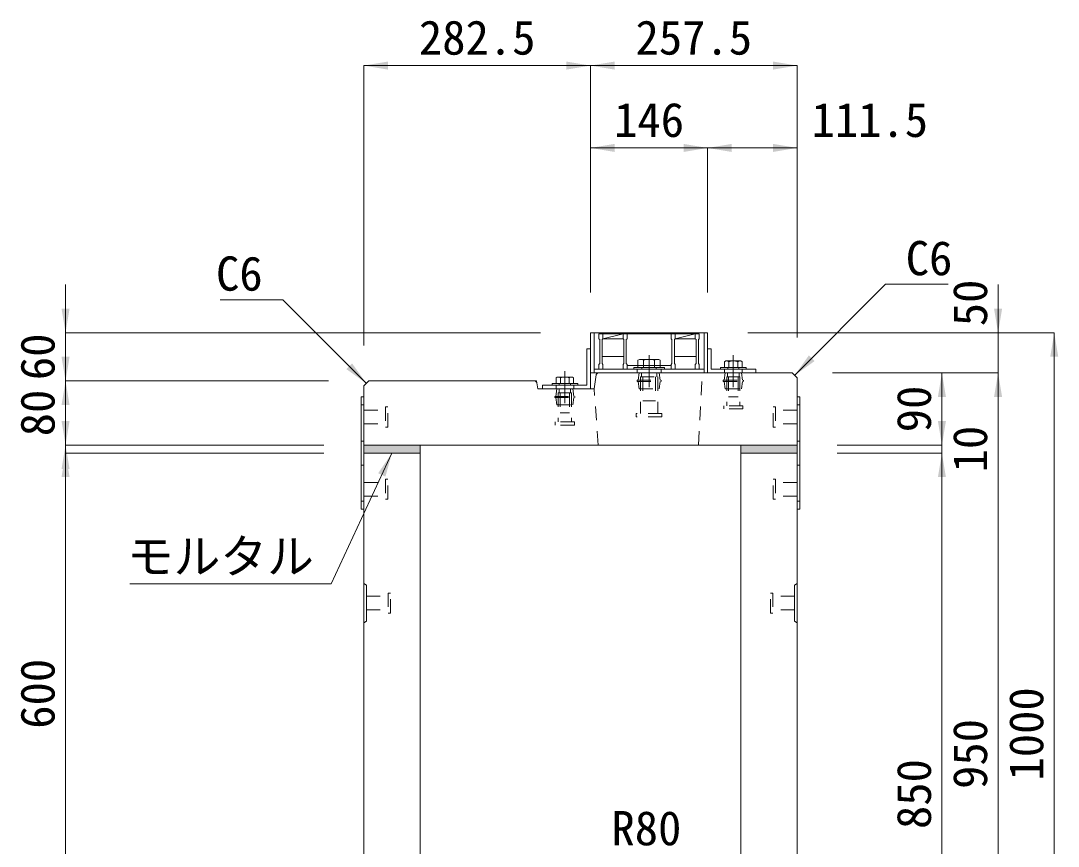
# Model space of a CAD drawing. Units: millimetres at full size. Extents: x -1934 to 78146, y -143454 to -112471.
# Drawn here: x 4525 to 5818, y -137455 to -136427 of the extents above; entities that cross this region are included whole.
import ezdxf
from ezdxf.enums import TextEntityAlignment as Align

# ---------------------------------------------------------------- set-up
doc = ezdxf.new("R2010")
doc.units = ezdxf.units.MM
doc.header["$LTSCALE"] = 23
doc.linetypes.add('CHAIN', pattern=[18.5, 12, -1.5, 3.5, -1.5])
doc.linetypes.add('USER2', pattern=[1.35, 0.75, -0.6])
for name, color, linetype, lineweight in [('インサート', 92, 'USER2', 9), ('グレーチング', 7, 'Continuous', 9), ('ジョイント', 7, 'Continuous', 5), ('モルタル', 7, 'Continuous', 13), ('作業エリア', 11, 'Continuous', 13), ('受枠', 3, 'Continuous', 13), ('寸法線', 7, 'Continuous', 13), ('引出線', 4, 'Continuous', 13), ('本体', 2, 'Continuous', 13)]:
    doc.layers.add(name, color=color, linetype=linetype, lineweight=lineweight)
doc.layers.add('ハッチング_モルタル', color=30, linetype='Continuous')
doc.styles.add('ＭＳ ゴシック', font='')
doc.styles.get('ＭＳ ゴシック').set_extended_font_data('MS Gothic')

# ---------------------------------------------------------------- blocks, each defined once
blk = doc.blocks.new('filled_arrow')
at = {"color": 0, "linetype": 'Continuous', "lineweight": -2}
blk.add_solid([(7.5, 1.25), (0, 0), (7.5, -1.25)], dxfattribs=at)

msp = doc.modelspace()

# ---------------------------------------------------------------- hatches: boundary and pattern name
at = {"layer": 'ハッチング_モルタル'}
for points in [[(5022.75, -136965.41), (5022.75, -136955.41), (4952.75, -136955.41), (4952.75, -136965.41)], [(5492.75, -136965.41), (5492.75, -136955.41), (5422.75, -136955.41), (5422.75, -136965.41)]]:
    msp.add_hatch(color=256, dxfattribs=at).paths.add_polyline_path(points)

# ---------------------------------------------------------------- linework, layer by layer
at = {"layer": 'インサート', "linetype": 'Continuous', "lineweight": 13}
for p, q in [((5296.25, -136848.61), (5294.4, -136849.46)), ((5294.4, -136849.46), (5294.4, -136858.61)), ((5320.24, -136848.61), (5296.25, -136848.61)), ((5320.24, -136848.61), (5322.1, -136849.46)), ((5322.1, -136849.46), (5322.1, -136858.61)), ((5403.76, -136850.61), (5402.3, -136851.46)), ((5402.3, -136851.46), (5402.3, -136858.61)), ((5403.76, -136850.61), (5422.73, -136850.61)), ((5422.73, -136850.61), (5424.2, -136851.46)), ((5424.2, -136851.46), (5424.2, -136858.61)), ((5322.1, -136858.61), (5294.4, -136858.61)), ((5402.3, -136858.61), (5424.2, -136858.61)), ((5193.76, -136870.61), (5192.3, -136871.46)), ((5192.3, -136871.46), (5192.3, -136878.61)), ((5192.3, -136878.61), (5214.2, -136878.61)), ((5193.76, -136870.61), (5212.73, -136870.61)), ((5212.73, -136870.61), (5214.2, -136871.46)), ((5214.2, -136871.46), (5214.2, -136878.61))]:
    msp.add_line(p, q, dxfattribs=at)
at = {"layer": 'インサート', "linetype": 'Continuous', "lineweight": 5}
for p, q in [((5301.32, -136849.46), (5301.32, -136858.61)), ((5315.17, -136849.46), (5315.17, -136858.61)), ((5407.77, -136851.46), (5407.77, -136858.61)), ((5418.72, -136851.46), (5418.72, -136858.61)), ((5197.77, -136871.46), (5197.77, -136878.61)), ((5208.72, -136871.46), (5208.72, -136878.61))]:
    msp.add_line(p, q, dxfattribs=at)
at = {"layer": 'インサート', "linetype": 'Continuous'}
for p, q in [((5327.25, -136858.61), (5289.25, -136858.61)), ((5289.25, -136858.61), (5289.25, -136860.91)), ((5327.25, -136860.91), (5289.25, -136860.91)), ((5327.25, -136858.61), (5327.25, -136860.91)), ((5397.25, -136858.61), (5429.25, -136858.61)), ((5397.25, -136858.61), (5397.25, -136860.91)), ((5397.25, -136860.91), (5429.25, -136860.91)), ((5429.25, -136858.61), (5429.25, -136860.91)), ((5187.25, -136878.61), (5219.25, -136878.61)), ((5187.25, -136878.61), (5187.25, -136880.91)), ((5219.25, -136878.61), (5219.25, -136880.91)), ((5187.25, -136880.91), (5219.25, -136880.91))]:
    msp.add_line(p, q, dxfattribs=at)
at = {"layer": 'インサート'}
for p, q in [((5294.5, -136874.66), (5295.75, -136865.41)), ((5295.75, -136865.41), (5320.75, -136865.41)), ((5298.8, -136865.41), (5298.8, -136870.41)), ((5299.25, -136858.61), (5299.25, -136860.91)), ((5317.25, -136858.61), (5317.25, -136860.91)), ((5317.7, -136865.41), (5317.7, -136870.41)), ((5322, -136874.66), (5320.75, -136865.41)), ((5402, -136874.66), (5403.25, -136865.41)), ((5403.25, -136865.41), (5423.25, -136865.41)), ((5406.12, -136865.41), (5406.12, -136870.41)), ((5406.25, -136858.61), (5406.25, -136860.91)), ((5420.25, -136858.61), (5420.25, -136860.91)), ((5420.37, -136865.41), (5420.37, -136870.41)), ((5424.5, -136874.66), (5423.25, -136865.41)), ((5196.25, -136878.61), (5196.25, -136880.91)), ((5210.25, -136878.61), (5210.25, -136880.91)), ((5293.25, -136874.66), (5323.25, -136874.66)), ((5293.25, -136874.66), (5293.25, -136876.16)), ((5293.25, -136876.16), (5323.25, -136876.16)), ((5294.5, -136876.16), (5295.75, -136885.41)), ((5297.35, -136870.41), (5319.15, -136870.41)), ((5297.35, -136870.41), (5297.35, -136915.91)), ((5300.25, -136870.41), (5300.25, -136900.41)), ((5316.25, -136870.41), (5316.25, -136900.41)), ((5319.15, -136870.41), (5319.15, -136915.91)), ((5322, -136876.16), (5320.75, -136885.41)), ((5323.25, -136874.66), (5323.25, -136876.16)), ((5400.75, -136874.66), (5425.75, -136874.66)), ((5400.75, -136874.66), (5400.75, -136876.16)), ((5400.75, -136876.16), (5425.75, -136876.16)), ((5402, -136876.16), (5403.25, -136885.41)), ((5405, -136870.41), (5421.5, -136870.41)), ((5405, -136870.41), (5405, -136906.41)), ((5407.25, -136870.41), (5407.25, -136895.41)), ((5419.25, -136870.41), (5419.25, -136895.41)), ((5421.5, -136870.41), (5421.5, -136906.41)), ((5424.5, -136876.16), (5423.25, -136885.41)), ((5425.75, -136874.66), (5425.75, -136876.16)), ((5192, -136894.66), (5193.25, -136885.41)), ((5193.25, -136885.41), (5213.25, -136885.41)), ((5195, -136890.41), (5211.5, -136890.41)), ((5195, -136890.41), (5195, -136926.41)), ((5196.12, -136885.41), (5196.12, -136890.41)), ((5197.25, -136890.41), (5197.25, -136915.41)), ((5209.25, -136890.41), (5209.25, -136915.41)), ((5210.37, -136885.41), (5210.37, -136890.41)), ((5211.5, -136890.41), (5211.5, -136926.41)), ((5214.5, -136894.66), (5213.25, -136885.41)), ((5295.75, -136885.41), (5320.75, -136885.41)), ((5403.25, -136885.41), (5423.25, -136885.41)), ((5190.75, -136894.66), (5215.75, -136894.66)), ((5190.75, -136894.66), (5190.75, -136896.16)), ((5190.75, -136896.16), (5215.75, -136896.16)), ((5192, -136896.16), (5193.25, -136905.41)), ((5193.25, -136905.41), (5213.25, -136905.41)), ((5214.5, -136896.16), (5213.25, -136905.41)), ((5215.75, -136894.66), (5215.75, -136896.16)), ((5300.25, -136900.41), (5316.25, -136900.41)), ((5407.25, -136895.41), (5419.25, -136895.41)), ((4952.75, -136911.91), (4979.75, -136911.91)), ((4952.75, -136911.91), (4952.75, -136928.91)), ((4982.75, -136907.91), (4979.75, -136907.91)), ((4979.75, -136907.91), (4979.75, -136932.91)), ((4982.75, -136932.91), (4982.75, -136907.91)), ((5197.25, -136915.41), (5209.25, -136915.41)), ((5292.25, -136920.41), (5292.25, -136915.91)), ((5324.25, -136915.91), (5292.25, -136915.91)), ((5324.25, -136915.91), (5324.25, -136920.41)), ((5401.25, -136910.41), (5401.25, -136906.41)), ((5425.25, -136906.41), (5401.25, -136906.41)), ((5425.25, -136910.41), (5401.25, -136910.41)), ((5425.25, -136906.41), (5425.25, -136910.41)), ((5462.75, -136907.91), (5465.75, -136907.91)), ((5462.75, -136932.91), (5462.75, -136907.91)), ((5465.75, -136907.91), (5465.75, -136932.91)), ((5492.75, -136911.91), (5465.75, -136911.91)), ((5492.75, -136911.91), (5492.75, -136928.91)), ((4952.75, -136928.91), (4979.75, -136928.91)), ((5191.25, -136930.41), (5191.25, -136926.41)), ((5215.25, -136926.41), (5191.25, -136926.41)), ((5215.25, -136930.41), (5191.25, -136930.41)), ((5215.25, -136926.41), (5215.25, -136930.41)), ((5324.25, -136920.41), (5292.25, -136920.41)), ((5492.75, -136928.91), (5465.75, -136928.91)), ((4979.75, -136932.91), (4982.75, -136932.91)), ((5465.75, -136932.91), (5462.75, -136932.91)), ((4952.75, -137001.91), (4979.75, -137001.91)), ((4952.75, -137001.91), (4952.75, -137018.91)), ((4982.75, -136997.91), (4979.75, -136997.91)), ((4979.75, -136997.91), (4979.75, -137022.91)), ((4982.75, -137022.91), (4982.75, -136997.91)), ((5462.75, -136997.91), (5465.75, -136997.91)), ((5462.75, -137022.91), (5462.75, -136997.91)), ((5465.75, -136997.91), (5465.75, -137022.91)), ((5492.75, -137001.91), (5465.75, -137001.91)), ((5492.75, -137001.91), (5492.75, -137018.91)), ((4952.75, -137018.91), (4979.75, -137018.91)), ((5492.75, -137018.91), (5465.75, -137018.91)), ((4979.75, -137022.91), (4982.75, -137022.91)), ((5465.75, -137022.91), (5462.75, -137022.91)), ((4955.95, -137143.91), (4982.95, -137143.91)), ((4955.95, -137143.91), (4955.95, -137160.91)), ((4985.95, -137139.91), (4982.95, -137139.91)), ((4982.95, -137139.91), (4982.95, -137164.91)), ((4985.95, -137164.91), (4985.95, -137139.91)), ((5459.55, -137139.91), (5462.55, -137139.91)), ((5459.55, -137164.91), (5459.55, -137139.91)), ((5462.55, -137139.91), (5462.55, -137164.91)), ((5489.55, -137143.91), (5462.55, -137143.91)), ((5489.55, -137143.91), (5489.55, -137160.91)), ((4955.95, -137160.91), (4982.95, -137160.91)), ((5489.55, -137160.91), (5462.55, -137160.91)), ((4982.95, -137164.91), (4985.95, -137164.91)), ((5462.55, -137164.91), (5459.55, -137164.91))]:
    msp.add_line(p, q, dxfattribs=at)
at = {"layer": 'インサート', "linetype": 'Continuous', "lineweight": 5}
for centre, radius, start, end in [((5297.86, -136856.11), 7.5, 62.50883, 117.49117), ((5308.25, -136877.35), 28.73, 76.05376, 103.94624), ((5318.63, -136856.11), 7.5, 62.50883, 117.49117), ((5405.03, -136855.46), 4.85, 55.61575, 124.38425), ((5413.25, -136868.73), 18.12, 72.41205, 107.58795), ((5421.46, -136855.46), 4.85, 55.61575, 124.38425), ((5195.03, -136875.46), 4.85, 55.61575, 124.38425), ((5203.25, -136888.73), 18.12, 72.41205, 107.58795), ((5211.46, -136875.46), 4.85, 55.61575, 124.38425)]:
    msp.add_arc(centre, radius, start, end, dxfattribs=at)
at = {"layer": 'グレーチング'}
for p, q in [((5245.75, -136816.91), (5245.75, -136822.91)), ((5245.75, -136816.91), (5370.75, -136816.91)), ((5245.75, -136822.91), (5246.75, -136823.91)), ((5246.75, -136823.91), (5246.75, -136853.91)), ((5250.75, -136822.91), (5249.75, -136823.91)), ((5249.75, -136823.91), (5249.75, -136853.91)), ((5250.75, -136816.91), (5250.75, -136822.91)), ((5250.75, -136822.91), (5275.75, -136816.91)), ((5250.75, -136822.91), (5275.75, -136822.91)), ((5275.75, -136816.91), (5275.75, -136822.91)), ((5275.75, -136822.91), (5276.75, -136823.91)), ((5276.75, -136823.91), (5276.75, -136853.91)), ((5280.75, -136822.91), (5279.75, -136823.91)), ((5279.75, -136823.91), (5279.75, -136853.91)), ((5280.75, -136816.91), (5280.75, -136822.91)), ((5335.75, -136816.91), (5335.75, -136822.91)), ((5335.75, -136822.91), (5336.75, -136823.91)), ((5336.75, -136823.91), (5336.75, -136853.91)), ((5340.75, -136822.91), (5339.75, -136823.91)), ((5339.75, -136823.91), (5339.75, -136853.91)), ((5340.75, -136822.91), (5365.75, -136816.91)), ((5340.75, -136816.91), (5340.75, -136822.91)), ((5340.75, -136822.91), (5365.75, -136822.91)), ((5365.75, -136816.91), (5365.75, -136822.91)), ((5365.75, -136822.91), (5366.75, -136823.91)), ((5366.75, -136823.91), (5366.75, -136853.91)), ((5370.75, -136822.91), (5369.75, -136823.91)), ((5369.75, -136823.91), (5369.75, -136853.91)), ((5370.75, -136816.91), (5370.75, -136822.91)), ((5276.75, -136844.91), (5249.75, -136844.91)), ((5366.75, -136844.91), (5339.75, -136844.91)), ((5245.75, -136854.91), (5246.75, -136853.91)), ((5245.75, -136860.91), (5245.75, -136854.91)), ((5245.75, -136860.91), (5250.75, -136860.91)), ((5250.75, -136854.91), (5249.75, -136853.91)), ((5250.75, -136860.91), (5250.75, -136854.91)), ((5275.75, -136854.91), (5276.75, -136853.91)), ((5275.75, -136860.91), (5275.75, -136854.91)), ((5275.75, -136860.91), (5280.75, -136860.91)), ((5280.75, -136854.91), (5279.75, -136853.91)), ((5280.75, -136860.91), (5280.75, -136854.91)), ((5335.75, -136856.41), (5280.75, -136856.41)), ((5335.75, -136854.91), (5336.75, -136853.91)), ((5335.75, -136860.91), (5335.75, -136854.91)), ((5335.75, -136860.91), (5340.75, -136860.91)), ((5340.75, -136854.91), (5339.75, -136853.91)), ((5340.75, -136860.91), (5340.75, -136854.91)), ((5365.75, -136854.91), (5366.75, -136853.91)), ((5365.75, -136860.91), (5365.75, -136854.91)), ((5365.75, -136860.91), (5370.75, -136860.91)), ((5370.75, -136854.91), (5369.75, -136853.91)), ((5370.75, -136860.91), (5370.75, -136854.91))]:
    msp.add_line(p, q, dxfattribs=at)
at = {"layer": 'ジョイント'}
for p, q in [((4949.55, -136895.41), (4952.75, -136895.41)), ((4949.55, -136895.41), (4949.55, -137035.41)), ((4952.75, -136895.41), (4952.75, -137035.41)), ((5492.75, -136895.41), (5495.95, -136895.41)), ((5492.75, -136895.41), (5492.75, -137035.41)), ((5495.95, -136895.41), (5495.95, -137035.41)), ((4949.55, -137035.41), (4952.75, -137035.41)), ((5492.75, -137035.41), (5495.95, -137035.41))]:
    msp.add_line(p, q, dxfattribs=at)
at = {"layer": 'ジョイント', "linetype": 'USER2'}
for p, q in [((4949.55, -136905.41), (4952.75, -136905.41)), ((5492.75, -136905.41), (5495.95, -136905.41)), ((4949.55, -136950.41), (4952.75, -136950.41)), ((5492.75, -136950.41), (5495.95, -136950.41)), ((4949.55, -136980.41), (4952.75, -136980.41)), ((5492.75, -136980.41), (5495.95, -136980.41)), ((4949.55, -137025.41), (4952.75, -137025.41)), ((5492.75, -137025.41), (5495.95, -137025.41))]:
    msp.add_line(p, q, dxfattribs=at)
at = {"layer": 'モルタル'}
for points in [[(4952.75, -136955.41), (5022.75, -136955.41), (5022.75, -136965.41), (4952.75, -136965.41)], [(5492.75, -136955.41), (5422.75, -136955.41), (5422.75, -136965.41), (5492.75, -136965.41)]]:
    msp.add_lwpolyline(points, close=True, dxfattribs=at)
at = {"layer": '作業エリア'}
for p, q in [((5242.75, -136865.41), (5242.36, -136867.97)), ((5245.33, -136865.41), (5242.75, -136865.41)), ((5165.29, -136875.41), (5167.75, -136875.41)), ((5167.75, -136875.41), (5168.23, -136877.82))]:
    msp.add_line(p, q, dxfattribs=at)
at = {"layer": '受枠'}
for p, q in [((5235.25, -136815.41), (5381.25, -136815.41)), ((5235.25, -136815.41), (5235.25, -136865.41)), ((5239.75, -136815.41), (5239.75, -136865.41)), ((5376.75, -136815.41), (5376.75, -136865.41)), ((5381.25, -136815.41), (5381.25, -136865.41)), ((5230.75, -136880.91), (5230.75, -136835.41)), ((5230.75, -136835.41), (5235.25, -136835.41)), ((5235.25, -136835.41), (5235.25, -136885.41)), ((5385.75, -136835.41), (5381.25, -136835.41)), ((5385.75, -136860.91), (5385.75, -136835.41)), ((5235.25, -136865.41), (5381.25, -136865.41)), ((5239.75, -136860.91), (5376.75, -136860.91)), ((5381.25, -136865.41), (5441.25, -136865.41)), ((5441.25, -136860.91), (5385.75, -136860.91)), ((5441.25, -136865.41), (5441.25, -136860.91)), ((5175.25, -136885.41), (5175.25, -136880.91)), ((5175.25, -136880.91), (5230.75, -136880.91)), ((5235.25, -136885.41), (5175.25, -136885.41))]:
    msp.add_line(p, q, dxfattribs=at)
at = {"layer": '受枠', "linetype": 'CHAIN'}
for p, q in [((5308.25, -136843.16), (5308.25, -136883.16)), ((5413.25, -136843.16), (5413.25, -136883.16)), ((5203.25, -136863.16), (5203.25, -136903.16))]:
    msp.add_line(p, q, dxfattribs=at)
at = {"layer": '受枠', "linetype": 'USER2'}
for p, q in [((5293.25, -136860.91), (5293.25, -136865.41)), ((5323.25, -136860.91), (5323.25, -136865.41)), ((5402.25, -136860.91), (5402.25, -136865.41)), ((5424.25, -136860.91), (5424.25, -136865.41)), ((5192.25, -136880.91), (5192.25, -136885.41)), ((5214.25, -136880.91), (5214.25, -136885.41))]:
    msp.add_line(p, q, dxfattribs=at)
at = {"layer": '寸法線'}
for p, q in [((4952.75, -136482.42), (5235.25, -136482.42)), ((4952.75, -136831.41), (4952.75, -136482.42)), ((5235.25, -136765.41), (5235.25, -136482.42)), ((5235.25, -136482.42), (5492.75, -136482.42)), ((5235.25, -136765.41), (5235.25, -136482.42)), ((5492.75, -136821.41), (5492.75, -136482.42)), ((5235.25, -136585.03), (5381.25, -136585.03)), ((5235.25, -136765.41), (5235.25, -136585.03)), ((5381.25, -136765.41), (5381.25, -136585.03)), ((5381.25, -136585.03), (5492.75, -136585.03)), ((5381.25, -136765.41), (5381.25, -136585.03)), ((5492.75, -136821.41), (5492.75, -136585.03)), ((4580.92, -136935.41), (4580.92, -136755.41)), ((5743.23, -136925.41), (5743.23, -136755.41)), ((4580.92, -137015.41), (4580.92, -136815.41)), ((5172.75, -136815.41), (4580.92, -136815.41)), ((5431.25, -136815.41), (5743.23, -136815.41)), ((5431.25, -136815.41), (5813.23, -136815.41)), ((5813.23, -137815.41), (5813.23, -136815.41)), ((5536.75, -136865.41), (5673.23, -136865.41)), ((5536.75, -136865.41), (5743.23, -136865.41)), ((5536.75, -136865.41), (5743.23, -136865.41)), ((5673.23, -136955.41), (5673.23, -136865.41)), ((5743.23, -137815.41), (5743.23, -136865.41)), ((4908.75, -136875.41), (4580.92, -136875.41)), ((4908.75, -136875.41), (4580.92, -136875.41)), ((4580.92, -136895.41), (4580.92, -137025.41)), ((5673.23, -136895.41), (5673.23, -137025.41)), ((4902.75, -136955.41), (4580.92, -136955.41)), ((4902.75, -136955.41), (4580.92, -136955.41)), ((5542.75, -136955.41), (5673.23, -136955.41)), ((5542.75, -136955.41), (5673.23, -136955.41)), ((4902.75, -136965.41), (4580.92, -136965.41)), ((4580.92, -136965.41), (4580.92, -137565.41)), ((4902.75, -136965.41), (4580.92, -136965.41)), ((5542.75, -136965.41), (5673.23, -136965.41)), ((5542.75, -136965.41), (5673.23, -136965.41)), ((5673.23, -137815.41), (5673.23, -136965.41))]:
    msp.add_line(p, q, dxfattribs=at)
at = {"layer": '引出線'}
for points in [[(5489.75, -136868.41), (5603.12, -136755.03), (5681.12, -136755.03)], [(4955.75, -136878.41), (4851.58, -136774.25), (4773.58, -136774.25)], [(4987.75, -136965.41), (4911.8, -137128.27), (4660.89, -137128.27)]]:
    msp.add_lwpolyline(points, dxfattribs=at)
at = {"layer": '本体'}
for p, q in [((5245.33, -136865.41), (5486.75, -136865.41)), ((5486.75, -136865.41), (5492.75, -136871.41)), ((4952.75, -136881.41), (4958.75, -136875.41)), ((4958.75, -136875.41), (5165.29, -136875.41)), ((5168.23, -136877.82), (5169.75, -136885.41)), ((5242.36, -136867.97), (5239.75, -136885.41)), ((5492.75, -136871.41), (5492.75, -136965.41)), ((4952.75, -136881.41), (4952.75, -136965.41)), ((5169.75, -136885.41), (5239.75, -136885.41)), ((4952.75, -136955.41), (5492.75, -136955.41)), ((4952.75, -136965.41), (4952.75, -137815.41)), ((4952.75, -136965.41), (5022.75, -136965.41)), ((5022.75, -136965.41), (5022.75, -137471.38)), ((5422.75, -136965.41), (5422.75, -137471.38)), ((5422.75, -136965.41), (5492.75, -136965.41)), ((5492.75, -136965.41), (5492.75, -137815.41))]:
    msp.add_line(p, q, dxfattribs=at)
at = {"layer": '本体', "linetype": 'USER2', "lineweight": 15}
for p, q in [((5369.75, -136955.41), (5374.75, -136865.41)), ((5244.75, -136955.41), (5239.75, -136885.41))]:
    msp.add_line(p, q, dxfattribs=at)
at = {"layer": '本体', "lineweight": 9}
for p, q in [((4952.75, -137127.91), (4955.95, -137129.91)), ((4955.95, -137129.91), (4955.95, -137174.91)), ((5492.75, -137127.91), (5489.55, -137129.91)), ((5489.55, -137129.91), (5489.55, -137174.91)), ((4955.95, -137174.91), (4952.75, -137176.91)), ((5489.55, -137174.91), (5492.75, -137176.91))]:
    msp.add_line(p, q, dxfattribs=at)
at = {"layer": '本体'}
for centre, start, end in [((5245.33, -136868.41), 90, 171.46923), ((5165.29, -136878.41), 11.30993, 90)]:
    msp.add_arc(centre, 3, start, end, dxfattribs=at)

# ---------------------------------------------------------------- block references
at = {"layer": '寸法線', "xscale": 4, "yscale": 4}
for p in [(4952.75, -136482.42), (5235.25, -136482.42), (5235.25, -136585.03), (5381.25, -136585.03)]:
    msp.add_blockref('filled_arrow', p, dxfattribs=at)
for p, rotation in [((5235.25, -136482.42), 180), ((5492.75, -136482.42), 180), ((5381.25, -136585.03), 180), ((5492.75, -136585.03), 180), ((4580.92, -136815.41), 90), ((5743.23, -136815.41), 90), ((5813.23, -136815.41), 270), ((4580.92, -136875.41), 90), ((5673.23, -136865.41), 270), ((5743.23, -136865.41), 270), ((5743.23, -136865.41), 270), ((4580.92, -136875.41), 270), ((4580.92, -136955.41), 90), ((5673.23, -136955.41), 90), ((5673.23, -136955.41), 90), ((4580.92, -136955.41), 270), ((4580.92, -136965.41), 270), ((4580.92, -136965.41), 270), ((5673.23, -136965.41), 270), ((5673.23, -136965.41), 270)]:
    msp.add_blockref('filled_arrow', p, dxfattribs=dict(at, rotation=rotation))
at = {"layer": '引出線', "xscale": 4, "yscale": 4}
for p, rotation in [((4955.75, -136878.41), 135), ((5489.75, -136868.41), 45), ((4987.75, -136965.41), 245)]:
    msp.add_blockref('filled_arrow', p, dxfattribs=dict(at, rotation=rotation))

# ---------------------------------------------------------------- texts
at = {"layer": '寸法線', "style": 'ＭＳ ゴシック'}
for s, p in [('282.5', (5094, -136447.42)), ('257.5', (5364, -136447.42)), ('146', (5308.25, -136550.03)), ('111.5', (5583.33, -136550.03))]:
    msp.add_text(s, height=42.72, dxfattribs=at).set_placement(p, align=Align.MIDDLE_CENTER)
for s, p in [('50', (5708.23, -136778.23)), ('60', (4545.92, -136845.41)), ('80', (4545.92, -136915.41)), ('90', (5638.23, -136910.41)), ('10', (5708.23, -136960.41)), ('600', (4545.92, -137265.41)), ('1000', (5778.23, -137315.41)), ('950', (5708.23, -137340.41)), ('850', (5638.23, -137390.41))]:
    msp.add_text(s, height=42.72, rotation=90, dxfattribs=at).set_placement(p, align=Align.MIDDLE_CENTER)
at = {"layer": '引出線', "style": 'ＭＳ ゴシック'}
msp.add_text('C6', height=42.72, dxfattribs=at).set_placement((5628.12, -136701.03), align=Align.TOP_LEFT)
for s, p in [('C6', (4826.58, -136720.25)), ('R80', (5348.48, -137411.52))]:
    msp.add_text(s, height=42.72, dxfattribs=at).set_placement(p, align=Align.TOP_RIGHT)
msp.add_text('モルタル', height=42.72, dxfattribs=at).set_placement((4773.85, -137072.67), align=Align.TOP_CENTER)

doc.saveas('drawing.dxf')
